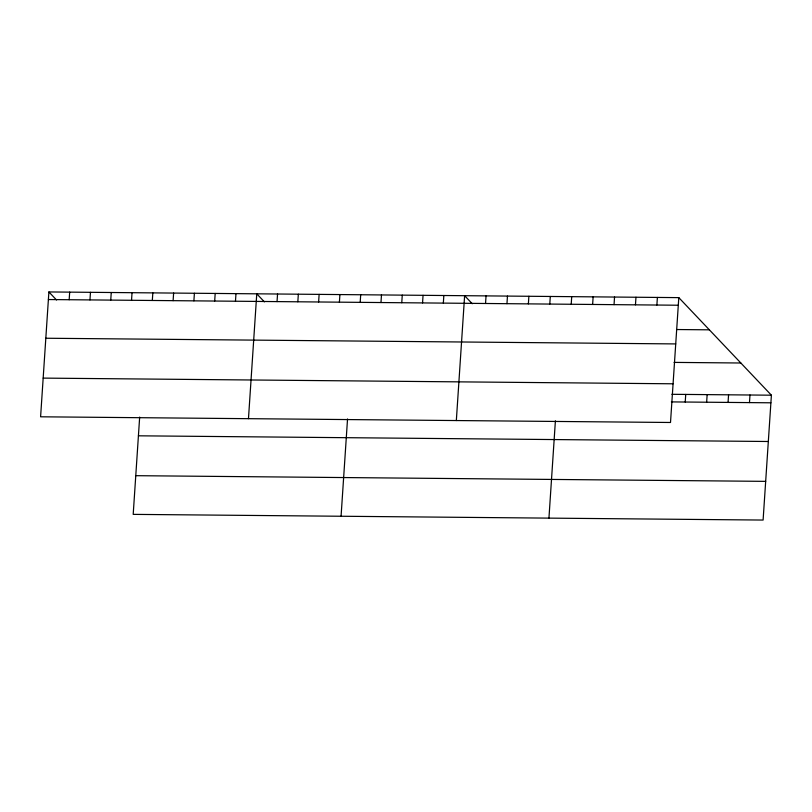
<?xml version="1.0" encoding="UTF-8"?>
<svg xmlns="http://www.w3.org/2000/svg" width="812" height="812" viewBox="0 0 812 812"><rect width="100%" height="100%" fill="white"/><g stroke="black" fill="none" stroke-linecap="round" stroke-linejoin="round"><path stroke-width="1.22" d="M48.893 291.944L40.6 416.8L670.509 422.484L678.802 297.628L48.893 291.944L56.535 299.993M69.172 299.729L69.68 292.127M89.959 299.912L90.467 292.32M110.747 300.105L111.254 292.503M131.534 300.288L132.041 292.696M139.664 417.084L133.198 514.372L763.107 520.056L771.4 395.2L678.802 297.628M152.321 300.481L152.829 292.878M173.108 300.663L173.616 293.071M193.895 300.856L194.403 293.254M214.683 301.039L215.19 293.447M235.47 301.232L235.977 293.629M248.472 418.677L256.765 293.822L264.397 301.871M277.044 301.607L277.552 294.005M297.831 301.79L298.339 294.198M318.619 301.983L319.126 294.38M339.406 302.165L339.913 294.573M341.07 516.249L347.536 418.962M360.193 302.358L360.69 294.756M380.98 302.541L381.478 294.949M401.767 302.734L402.265 295.132M422.555 302.917L423.052 295.324M443.342 303.109L443.839 295.507M456.334 420.555L464.626 295.7L472.269 303.749M485.546 303.485L486.043 295.893M506.962 303.678L507.459 296.086M528.379 303.871L528.876 296.278M549.795 304.064L550.292 296.471M548.942 518.127L555.398 420.839M571.212 304.256L571.709 296.664M592.628 304.449L593.125 296.857M614.045 304.642L614.542 297.05M635.461 304.835L635.969 297.243M656.878 305.028L657.385 297.436M685.226 402.021L685.734 394.429M706.643 402.214L707.15 394.622M728.059 402.417L728.567 394.815M749.476 402.61L749.983 395.008M48.385 299.537L678.294 305.231M676.599 329.53L709.353 329.824M45.817 338.239L675.726 343.923M674.072 362.396L740.838 363.005M43.168 378.108L673.077 383.792M671.879 394.307L771.4 395.2M671.372 401.899L770.892 402.803M138.426 435.811L768.325 441.495M135.777 475.68L765.675 481.364"/></g></svg>
